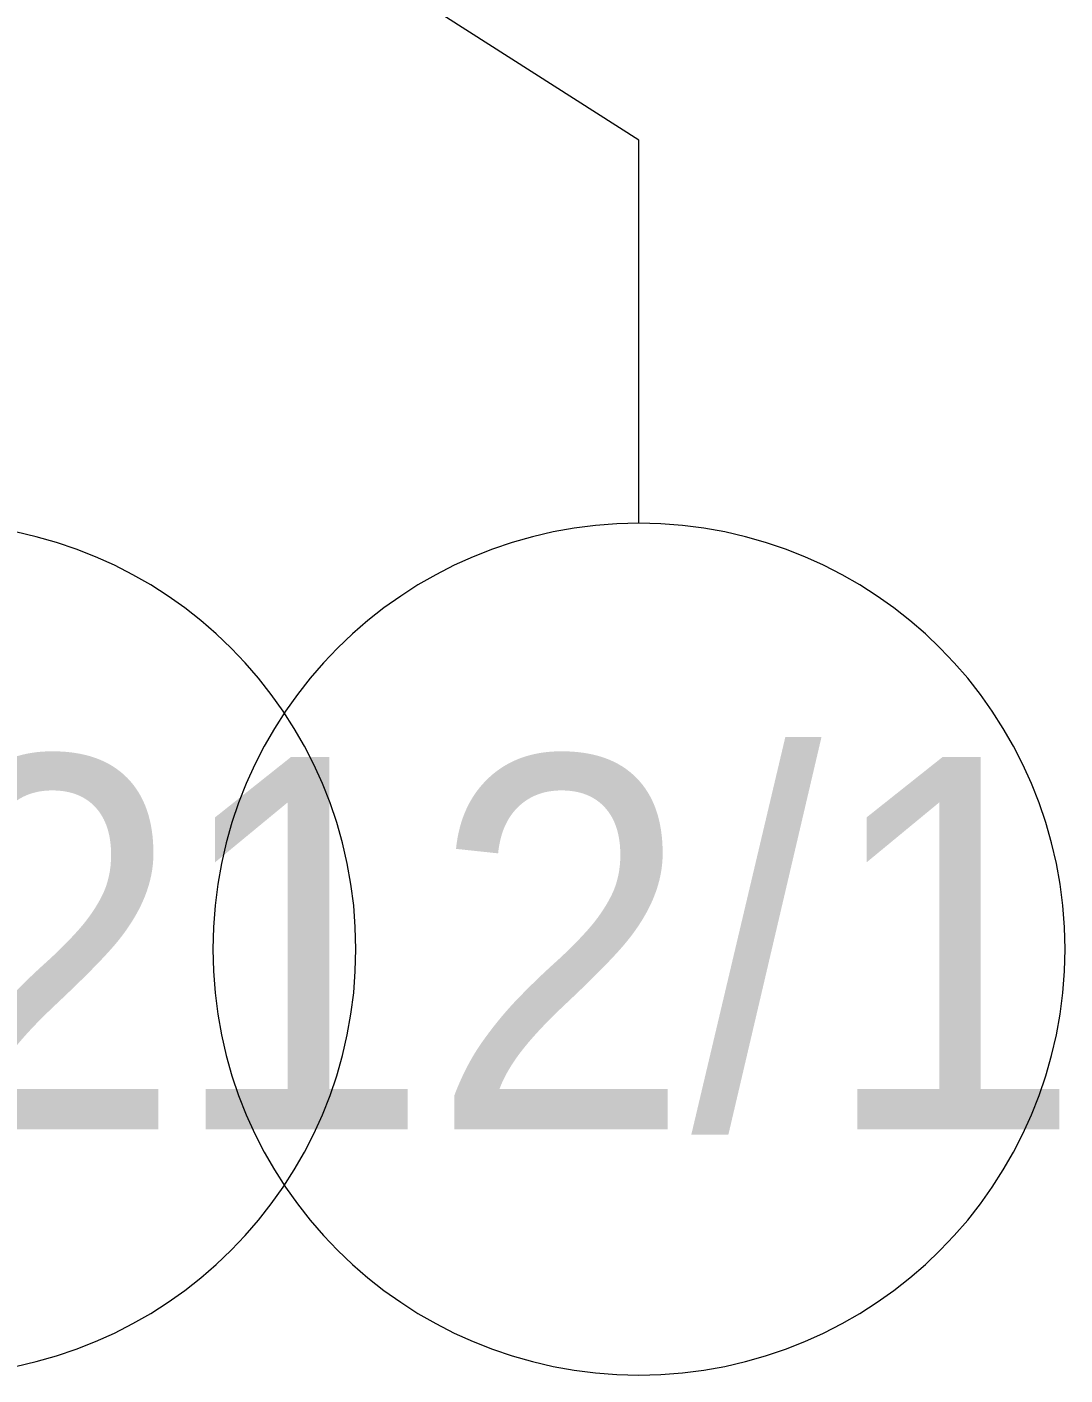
# Model space of a CAD drawing. Header units: millimetres. Extents: x -249154 to 415037, y -45458 to 354837.
# Drawn here: x 38557 to 40506, y -3642 to -1110 of the extents above; entities that cross this region are included whole.
import ezdxf

# ---------------------------------------------------------------- set-up
doc = ezdxf.new("R2010")
doc.units = ezdxf.units.MM
doc.layers.add('Оси', color=7, linetype='Continuous', lineweight=9)
doc.layers.add('Оси-1', color=7, linetype='Continuous', lineweight=20)
doc.styles.add('Arial', font='arial.ttf', dxfattribs={"width": 0.9, "height": 700})

# ---------------------------------------------------------------- blocks, each defined once
blk = doc.blocks.new('Ось сетки - D8-29747960-Объем проектирования 1 этажа')
at = {"layer": 'Оси-1'}
for start, end in [(360, 180), (180, 360)]:
    blk.add_arc((0, 0), 4, start, end, dxfattribs=at)

msp = doc.modelspace()

# ---------------------------------------------------------------- linework, layer by layer
at = {"layer": 'Оси'}
msp.add_lwpolyline([(39706.1, -2042.3), (39706.1, -1322.8), (38824.7, -759.5), (38824.7, 4240.5), (38824.7, 10063.9), (38824.7, 15063.9)], dxfattribs=at)

# ---------------------------------------------------------------- block references
at = {"layer": 'Оси-1', "xscale": 199.9999999999999, "yscale": 199.9999999999999, "zscale": 199.9999999999999}
for p in [(38374.7, -2842.3), (39706.1, -2842.3)]:
    msp.add_blockref('Ось сетки - D8-29747960-Объем проектирования 1 этажа', p, dxfattribs=at)

# ---------------------------------------------------------------- texts
at = {"layer": 'Оси', "char_height": 700, "attachment_point": 1, "style": 'Arial'}
for s, insert, width in [('12/1', (38825.6, -2481), 2121.265), ('12', (37869.5, -2481), 1212.151)]:
    msp.add_mtext(s, dxfattribs=dict(at, insert=insert, width=width))

doc.saveas('drawing.dxf')
